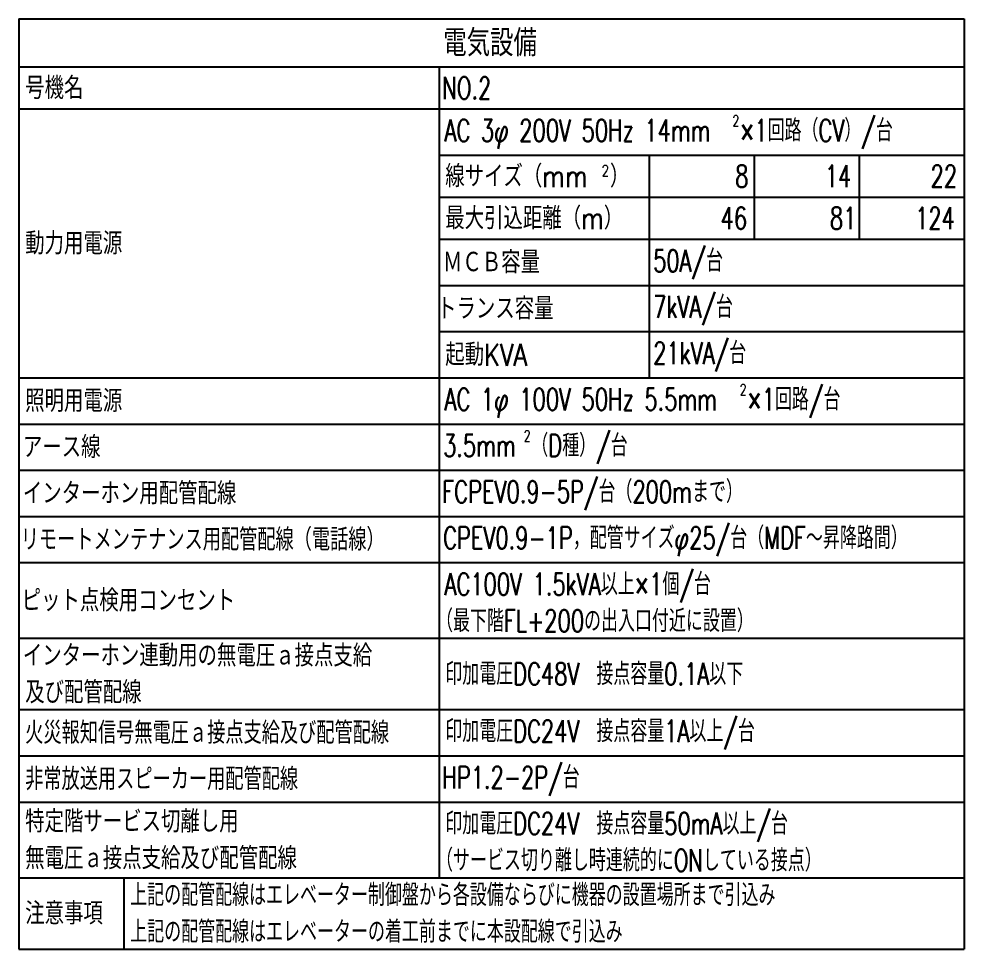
# Model space of a CAD drawing. Header units: millimetres. Extents: x 1770 to 79508, y 361 to 52020.
# Drawn here: x 6670 to 9370, y 2013 to 4670 of the extents above; entities that cross this region are included whole.
import ezdxf

# ---------------------------------------------------------------- set-up
doc = ezdxf.new("R2010")
doc.units = ezdxf.units.MM
doc.header["$LTSCALE"] = 0.2
doc.layers.add('ZZ-DIM-COM1', color=7, linetype='Continuous')
doc.layers.add('ZZ-LIST-COM', color=4, linetype='Continuous')
doc.styles.add('MITOH', font='romans.shx', dxfattribs={"width": 0.8, "height": 3.15, "bigfont": 'extfont.shx'})

# ---------------------------------------------------------------- blocks, each defined once
blk = doc.blocks.new('*U452')
at = {"layer": 'ZZ-LIST-COM', "color": 4, "style": 'MITOH', "width": 0.8}
blk.add_text('電気設備', height=3.8, dxfattribs=at).set_placement((393.73, 224.6))
blk = doc.blocks.new('*U453')
at = {"layer": 'ZZ-LIST-COM', "color": 4, "style": 'MITOH', "width": 0.8}
blk.add_text('号機名', height=3.15, dxfattribs=at).set_placement((334.02, 218.49))
blk = doc.blocks.new('*U454')
at = {"layer": 'ZZ-LIST-COM', "color": 4, "style": 'MITOH', "width": 0.7}
blk.add_text('NO.2', height=3.15, dxfattribs=at).set_placement((393.6, 218.49))
blk = doc.blocks.new('*U455')
at = {"layer": 'ZZ-LIST-COM', "color": 4, "style": 'MITOH', "width": 0.8}
blk.add_text('動力用電源', height=3.15, dxfattribs=at).set_placement((334.02, 196.29))
blk = doc.blocks.new('*U456')
at = {"layer": 'ZZ-LIST-COM', "color": 4, "style": 'MITOH', "width": 0.7}
for s, height, p in [('2', 1.57, (435.04, 214.59)), ('×1回路（CV）/台', 3.15, (436.09, 212.42)), ('AC 3φ 200V 50Hz 14mm', 3.15, (393.92, 212.42))]:
    blk.add_text(s, height=height, dxfattribs=at).set_placement(p)
blk = doc.blocks.new('*U457')
at = {"layer": 'ZZ-LIST-COM', "color": 4, "style": 'MITOH', "width": 0.8}
for s, height, p in [('線サイズ（mm', 3.15, (394.02, 205.89)), ('）', 3.15, (417.54, 205.89)), ('2', 1.57, (416.34, 207.47))]:
    blk.add_text(s, height=height, dxfattribs=at).set_placement(p)
blk = doc.blocks.new('*U458')
at = {"layer": 'ZZ-LIST-COM', "color": 4, "style": 'MITOH', "width": 0.7}
blk.add_text('8', height=3.15, dxfattribs=at).set_placement((435.44, 205.89))
blk = doc.blocks.new('*U459')
at = {"layer": 'ZZ-LIST-COM', "color": 4, "style": 'MITOH', "width": 0.7}
blk.add_text('14', height=3.15, dxfattribs=at).set_placement((448.23, 205.89))
blk = doc.blocks.new('*U460')
at = {"layer": 'ZZ-LIST-COM', "color": 4, "style": 'MITOH', "width": 0.7}
blk.add_text('22', height=3.15, dxfattribs=at).set_placement((463.34, 205.89))
blk = doc.blocks.new('*U461')
at = {"layer": 'ZZ-LIST-COM', "color": 4, "style": 'MITOH', "width": 0.8}
blk.add_text('最大引込距離（m）', height=3.15, dxfattribs=at).set_placement((394.02, 199.89))
blk = doc.blocks.new('*U462')
at = {"layer": 'ZZ-LIST-COM', "color": 4, "style": 'MITOH', "width": 0.7}
blk.add_text('46', height=3.15, dxfattribs=at).set_placement((433.34, 199.89))
blk = doc.blocks.new('*U463')
at = {"layer": 'ZZ-LIST-COM', "color": 4, "style": 'MITOH', "width": 0.7}
blk.add_text('81', height=3.15, dxfattribs=at).set_placement((448.97, 199.89))
blk = doc.blocks.new('*U464')
at = {"layer": 'ZZ-LIST-COM', "color": 4, "style": 'MITOH', "width": 0.7}
blk.add_text('124', height=3.15, dxfattribs=at).set_placement((461.13, 199.89))
blk = doc.blocks.new('*U465')
at = {"layer": 'ZZ-LIST-COM', "color": 4, "style": 'MITOH', "width": 0.8}
blk.add_text('ＭＣＢ容量', height=3.15, dxfattribs=at).set_placement((393.69, 193.59))
blk = doc.blocks.new('*U466')
at = {"layer": 'ZZ-LIST-COM', "color": 4, "style": 'MITOH', "width": 0.7}
blk.add_text('50A/台', height=3.15, dxfattribs=at).set_placement((423.71, 193.82))
blk = doc.blocks.new('*U467')
at = {"layer": 'ZZ-LIST-COM', "color": 4, "style": 'MITOH', "width": 0.8}
blk.add_text('トランス容量', height=3.15, dxfattribs=at).set_placement((392.85, 186.99))
blk = doc.blocks.new('*U468')
at = {"layer": 'ZZ-LIST-COM', "color": 4, "style": 'MITOH', "width": 0.7}
blk.add_text('7kVA/台', height=3.15, dxfattribs=at).set_placement((423.71, 187.22))
blk = doc.blocks.new('*U469')
at = {"layer": 'ZZ-LIST-COM', "color": 4, "style": 'MITOH', "width": 0.8}
blk.add_text('起動KVA', height=3.15, dxfattribs=at).set_placement((394.02, 180.39))
blk = doc.blocks.new('*U470')
at = {"layer": 'ZZ-LIST-COM', "color": 4, "style": 'MITOH', "width": 0.7}
blk.add_text('21kVA/台', height=3.15, dxfattribs=at).set_placement((423.71, 180.62))
blk = doc.blocks.new('*U471')
at = {"layer": 'ZZ-LIST-COM', "color": 4, "style": 'MITOH', "width": 0.8}
blk.add_text('照明用電源', height=3.15, dxfattribs=at).set_placement((334.02, 173.79))
blk = doc.blocks.new('*U472')
at = {"layer": 'ZZ-LIST-COM', "color": 4, "style": 'MITOH', "width": 0.7}
for s, height, p in [('AC 1φ 100V 50Hz 5.5mm', 3.15, (393.92, 174.02)), ('2', 1.57, (436.09, 176.19)), ('×1回路/台', 3.15, (437.14, 174.02))]:
    blk.add_text(s, height=height, dxfattribs=at).set_placement(p)
blk = doc.blocks.new('*U473')
at = {"layer": 'ZZ-LIST-COM', "color": 4, "style": 'MITOH', "width": 0.8}
blk.add_text('アース線', height=3.15, dxfattribs=at).set_placement((333.69, 167.19))
blk = doc.blocks.new('*U474')
at = {"layer": 'ZZ-LIST-COM', "color": 4, "style": 'MITOH', "width": 0.7}
for s, height, p in [('3.5mm', 3.15, (393.71, 167.42)), ('2', 1.57, (405.26, 169.59)), ('（D種）/台', 3.15, (406.31, 167.42))]:
    blk.add_text(s, height=height, dxfattribs=at).set_placement(p)
blk = doc.blocks.new('*U475')
at = {"layer": 'ZZ-LIST-COM', "color": 4, "style": 'MITOH', "width": 0.8}
blk.add_text('インターホン用配管配線', height=3.15, dxfattribs=at).set_placement((333.69, 160.59))
blk = doc.blocks.new('*U476')
at = {"layer": 'ZZ-LIST-COM', "color": 4, "style": 'MITOH', "width": 0.7}
blk.add_text('FCPEV0.9-5P/台（200mまで）', height=3.15, dxfattribs=at).set_placement((393.6, 160.82))
blk = doc.blocks.new('*U477')
at = {"layer": 'ZZ-LIST-COM', "color": 4, "style": 'MITOH', "width": 0.75}
blk.add_text('リモートメンテナンス用配管配線（電話線）', height=3.15, dxfattribs=at).set_placement((333.39, 153.99))
blk = doc.blocks.new('*U478')
at = {"layer": 'ZZ-LIST-COM', "color": 4, "style": 'MITOH', "width": 0.7}
blk.add_text('CPEV0.9-1P，配管サイズφ25/台（MDF～昇降路間）', height=3.15, dxfattribs=at).set_placement((393.71, 154.22))
blk = doc.blocks.new('*U479')
at = {"layer": 'ZZ-LIST-COM', "color": 4, "style": 'MITOH', "width": 0.8}
blk.add_text('ピット点検用コンセント', height=3.15, dxfattribs=at).set_placement((333.52, 145.29))
blk = doc.blocks.new('*U480')
at = {"layer": 'ZZ-LIST-COM', "color": 4, "style": 'MITOH', "width": 0.7}
for s, p in [('AC100V 1.5kVA以上×1個/台', (393.92, 147.62)), ('（最下階FL+200の出入口付近に設置）', (392.7, 142.37))]:
    blk.add_text(s, height=3.15, dxfattribs=at).set_placement(p)
blk = doc.blocks.new('*U481')
at = {"layer": 'ZZ-LIST-COM', "color": 4, "style": 'MITOH', "width": 0.8}
for s, p in [('インターホン連動用の無電圧ａ接点支給', (333.69, 137.42)), ('及び配管配線', (334.02, 132.17))]:
    blk.add_text(s, height=3.15, dxfattribs=at).set_placement(p)
blk = doc.blocks.new('*U482')
at = {"layer": 'ZZ-LIST-COM', "color": 4, "style": 'MITOH', "width": 0.7}
blk.add_text('印加電圧DC48V\u3000接点容量0.1A以下', height=3.15, dxfattribs=at).set_placement((394.02, 134.79))
blk = doc.blocks.new('*U483')
at = {"layer": 'ZZ-LIST-COM', "color": 4, "style": 'MITOH', "width": 0.75}
blk.add_text('火災報知信号無電圧ａ接点支給及び配管配線', height=3.15, dxfattribs=at).set_placement((334.02, 126.39))
blk = doc.blocks.new('*U484')
at = {"layer": 'ZZ-LIST-COM', "color": 4, "style": 'MITOH', "width": 0.7}
blk.add_text('印加電圧DC24V\u3000接点容量1A以上/台', height=3.15, dxfattribs=at).set_placement((394.02, 126.62))
blk = doc.blocks.new('*U485')
at = {"layer": 'ZZ-LIST-COM', "color": 4, "style": 'MITOH', "width": 0.75}
blk.add_text('非常放送用スピーカー用配管配線', height=3.15, dxfattribs=at).set_placement((334.02, 119.79))
blk = doc.blocks.new('*U486')
at = {"layer": 'ZZ-LIST-COM', "color": 4, "style": 'MITOH', "width": 0.7}
blk.add_text('HP1.2-2P/台', height=3.15, dxfattribs=at).set_placement((393.6, 120.02))
blk = doc.blocks.new('*U487')
at = {"layer": 'ZZ-LIST-COM', "color": 4, "style": 'MITOH', "width": 0.8}
for s, p in [('特定階サービス切離し用', (334.02, 113.72)), ('無電圧ａ接点支給及び配管配線', (334.02, 108.47))]:
    blk.add_text(s, height=3.15, dxfattribs=at).set_placement(p)
blk = doc.blocks.new('*U488')
at = {"layer": 'ZZ-LIST-COM', "color": 4, "style": 'MITOH', "width": 0.7}
for s, p in [('印加電圧DC24V\u3000接点容量50mA以上/台', (394.02, 113.42)), ('（サービス切り離し時連続的にONしている接点）', (392.7, 108.17))]:
    blk.add_text(s, height=3.15, dxfattribs=at).set_placement(p)
blk = doc.blocks.new('*U489')
at = {"layer": 'ZZ-LIST-COM', "color": 4, "style": 'MITOH', "width": 0.8}
blk.add_text('注意事項', height=3.15, dxfattribs=at).set_placement((334.02, 100.59))
blk = doc.blocks.new('*U490')
at = {"layer": 'ZZ-LIST-COM', "color": 4, "style": 'MITOH', "width": 0.7}
for s, p in [('上記の配管配線はエレベーター制御盤から各設備ならびに機器の設置場所まで引込み', (349.02, 103.22)), ('上記の配管配線はエレベーターの着工前までに本設配線で引込み', (349.02, 97.97))]:
    blk.add_text(s, height=3.15, dxfattribs=at).set_placement(p)

msp = doc.modelspace()

# ---------------------------------------------------------------- linework, layer by layer
at = {"layer": 'ZZ-LIST-COM', "color": 3}
for p, q in [((6670.2, 4670.3), (9370.2, 4670.3)), ((6670.2, 4670.3), (6670.2, 2013)), ((9370.2, 4670.3), (9370.2, 2013)), ((6670.2, 2013), (9370.2, 2013))]:
    msp.add_line(p, q, dxfattribs=at)
at = {"layer": 'ZZ-LIST-COM', "color": 4}
for p, q in [((6670.2, 4533), (9370.2, 4533)), ((7870.2, 4533), (7870.2, 2217)), ((6670.2, 4413), (9370.2, 4413)), ((7870.2, 4281), (9370.2, 4281)), ((8470.2, 4281), (8470.2, 3645)), ((8770.2, 4281), (8770.2, 4041)), ((9070.2, 4281), (9070.2, 4041)), ((7870.2, 4161), (9370.2, 4161)), ((7870.2, 4041), (9370.2, 4041)), ((7870.2, 3909), (9370.2, 3909)), ((7870.2, 3777), (9370.2, 3777)), ((6670.2, 3645), (9370.2, 3645)), ((6670.2, 3513), (9370.2, 3513)), ((6670.2, 3381), (9370.2, 3381)), ((6670.2, 3249), (9370.2, 3249)), ((6670.2, 3117), (9370.2, 3117)), ((6670.2, 2901), (9370.2, 2901)), ((6670.2, 2697), (9370.2, 2697)), ((6670.2, 2565), (9370.2, 2565)), ((6670.2, 2433), (9370.2, 2433)), ((6670.2, 2217), (9370.2, 2217)), ((6970.2, 2217), (6970.2, 2013))]:
    msp.add_line(p, q, dxfattribs=at)

# ---------------------------------------------------------------- block references
at = {"layer": 'ZZ-DIM-COM1', "xscale": 20, "yscale": 20, "zscale": 20}
for name in ['*U452', '*U453', '*U454', '*U456', '*U457', '*U458', '*U459', '*U460', '*U461', '*U462', '*U463', '*U464', '*U455', '*U466', '*U465', '*U468', '*U467', '*U470', '*U469', '*U472', '*U471', '*U473', '*U474', '*U475', '*U476', '*U477', '*U478', '*U480', '*U479', '*U481', '*U482', '*U484', '*U483', '*U486', '*U485', '*U487', '*U488', '*U490', '*U489']:
    msp.add_blockref(name, (7.7, 71.7), dxfattribs=at)

doc.saveas('drawing.dxf')
